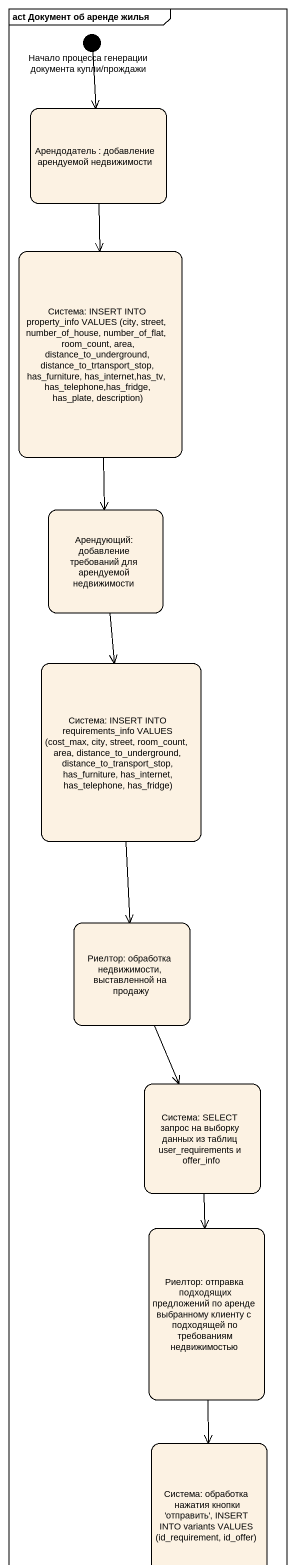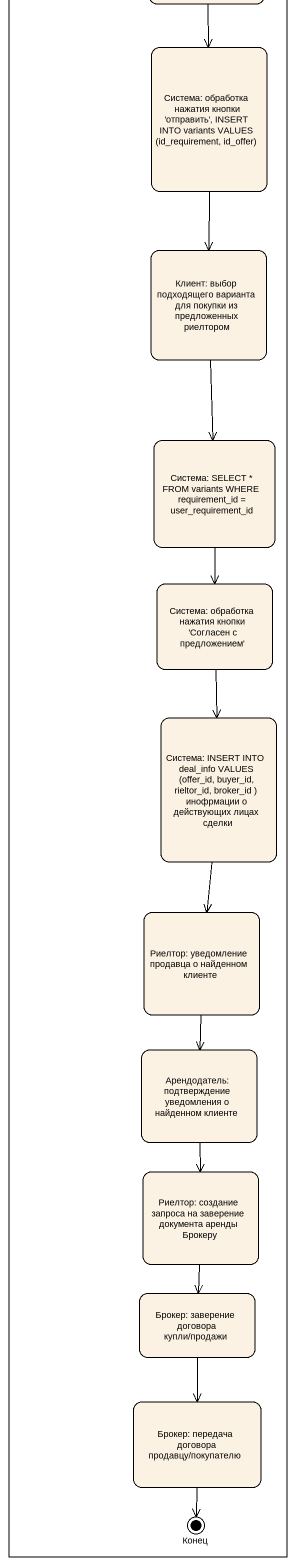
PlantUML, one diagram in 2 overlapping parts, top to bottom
@startuml
mainframe act Документ об аренде жилья
hide empty description
state "Начало процесса генерации документа купли/прождажи" as Начало_процесса_генерации <<start>>
state "Арендодатель : добавление арендуемой недвижимости" as Арендодатель_добавление
state "Система: INSERT INTO property_info VALUES (city, street, number_of_house, number_of_flat, room_count, area, distance_to_underground, distance_to_trtansport_stop, has_furniture, has_internet,has_tv, has_telephone,has_fridge, has_plate, description)" as Система_INSERT_INTO
state "Арендующий: добавление требований для арендуемой недвижимости" as Арендующий_добавление
state "Система: INSERT INTO requirements_info VALUES (cost_max, city, street, room_count, area, distance_to_underground, distance_to_transport_stop, has_furniture, has_internet, has_telephone, has_fridge)" as Система_INSERT_INTO_2
state "Риелтор: обработка недвижимости, выставленной на продажу" as Риелтор_обработка
state "Система: SELECT запрос на выборку данных из таблиц user_requirements и offer_info" as Система_SELECT_запрос_на
state "Риелтор: отправка подходящих предложений по аренде выбранному клиенту с подходящей по требованиям недвижимостью" as Риелтор_отправка_подходящих
state "Система: обработка нажатия кнопки 'отправить', INSERT INTO variants VALUES (id_requirement, id_offer)" as Система_обработка_нажатия
state "Клиент: выбор подходящего варианта для покупки из предложенных риелтором" as Клиент_выбор_подходящего
state "Система: SELECT * FROM variants WHERE requirement_id = user_requirement_id" as Система_SELECT_FROM
state "Система: обработка нажатия кнопки 'Согласен с предложением'" as Система_обработка_нажатия_2
state "Система: INSERT INTO deal_info VALUES (offer_id, buyer_id, rieltor_id, broker_id ) инофрмации о действующих лицах сделки" as Система_INSERT_INTO_deal
state "Риелтор: уведомление продавца о найденном клиенте" as Риелтор_уведомление
state "Арендодатель: подтверждение уведомления о найденном клиенте" as Арендодатель_подтверждение
state "Риелтор: создание запроса на заверение документа аренды Брокеру" as Риелтор_создание_запроса_на
state "Брокер: заверение договора купли/продажи" as Брокер_заверение_договора
state "Брокер: передача договора продавцу/покупателю" as Брокер_передача_договора
state Конец <<end>>
Начало_процесса_генерации --> Арендодатель_добавление
Арендодатель_добавление --> Система_INSERT_INTO
Система_INSERT_INTO --> Арендующий_добавление
Арендующий_добавление --> Система_INSERT_INTO_2
Система_INSERT_INTO_2 --> Риелтор_обработка
Риелтор_обработка --> Система_SELECT_запрос_на
Система_SELECT_запрос_на --> Риелтор_отправка_подходящих
Риелтор_отправка_подходящих --> Система_обработка_нажатия
Система_обработка_нажатия --> Клиент_выбор_подходящего
Клиент_выбор_подходящего --> Система_SELECT_FROM
Система_SELECT_FROM --> Система_обработка_нажатия_2
Система_обработка_нажатия_2 --> Система_INSERT_INTO_deal
Система_INSERT_INTO_deal --> Риелтор_уведомление
Риелтор_уведомление --> Арендодатель_подтверждение
Арендодатель_подтверждение --> Риелтор_создание_запроса_на
Риелтор_создание_запроса_на --> Брокер_заверение_договора
Брокер_заверение_договора --> Брокер_передача_договора
Брокер_передача_договора --> Конец
@enduml
